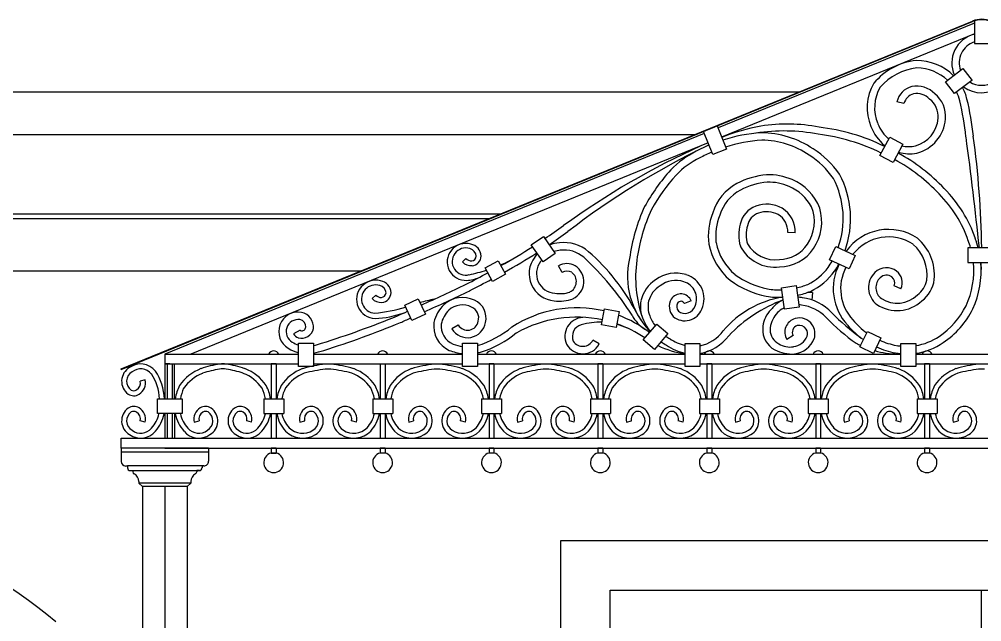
# Model space of a CAD drawing. Header units: millimetres. Extents: x 60 to 102290, y 34 to 65730.
# Drawn here: x 24681 to 26625, y 54458 to 55675 of the extents above; entities that cross this region are included whole.
import ezdxf

# ---------------------------------------------------------------- set-up
doc = ezdxf.new("R2010")
doc.units = ezdxf.units.MM

msp = doc.modelspace()

# ---------------------------------------------------------------- linework, layer by layer
at = {"ltscale": 4}
for p, q in [((26610.3, 55671.7), (26610.3, 55626.2)), ((26606.9, 55665.6), (26092.4, 55455.4)), ((26610.3, 55645.4), (26099.7, 55436.7)), ((26610.3, 55626.2), (26640.3, 55626.2)), ((26552.2, 55548.5), (26587.3, 55575.4)), ((26587.3, 55575.4), (26605.5, 55551.5)), ((26570.3, 55524.8), (26552.2, 55548.5)), ((26605.4, 55551.5), (26570.3, 55524.8)), ((26468.1, 55504.5), (26453.6, 55508.4)), ((26090.8, 55459.7), (26109.2, 55412.3)), ((26064.7, 55444.1), (24974.7, 54998.7)), ((26081.9, 55401.4), (26063, 55448.3)), ((26072.2, 55425.5), (25027.6, 54998.7)), ((26419.6, 55399.9), (26439.5, 55436.7)), ((26439.5, 55436.7), (26465.7, 55422.6)), ((26465.7, 55422.6), (26446.1, 55385.3)), ((26109.2, 55412.3), (26081.9, 55401.4)), ((26446.1, 55385.3), (26419.6, 55399.9)), ((26248.2, 55243.2), (26233.2, 55244.1)), ((25714.9, 55219.3), (25739.6, 55236.3)), ((25739.6, 55236.3), (25763.6, 55201.7)), ((25738.9, 55184.7), (25714.9, 55219.3)), ((26317.8, 55188.7), (26330.7, 55216)), ((26330.7, 55216), (26369.5, 55197.9)), ((26653.2, 55213.4), (26597.2, 55213.4)), ((26597.2, 55213.4), (26597.2, 55183.4)), ((25583.1, 55191.5), (25575.9, 55184.6)), ((25622.1, 55172.8), (25648.4, 55187.1)), ((25648.4, 55187.1), (25663.3, 55159.7)), ((25763.5, 55201.7), (25738.9, 55184.7)), ((26357.1, 55170.9), (26317.8, 55188.7)), ((26369.5, 55197.9), (26357.1, 55170.9)), ((25636.9, 55145.5), (25622.1, 55172.8)), ((25777.2, 55163.6), (25770, 55176.8)), ((26597.2, 55183.4), (26653.2, 55183.4)), ((26625.3, 55170), (26624.7, 55170)), ((25663.3, 55159.7), (25636.9, 55145.5)), ((26220.5, 55132.4), (26250.1, 55136.8)), ((26227, 55089.2), (26220.5, 55132.4)), ((26250.1, 55136.8), (26256.6, 55093.6)), ((26461.8, 55130.6), (26448.1, 55136.7)), ((25400.9, 55117.5), (25393.7, 55110.6)), ((25459.4, 55097.3), (25486.5, 55110.2)), ((25486.5, 55110.2), (25501.1, 55079.4)), ((26283.3, 55122.8), (26282.2, 55107.8)), ((25474, 55066.5), (25459.4, 55097.3)), ((25857.3, 55057.5), (25863.1, 55090.1)), ((25863.1, 55090.1), (25892.6, 55084.8)), ((26038.3, 55106.1), (26024.4, 55100.4)), ((26256.6, 55093.6), (26227, 55089.2)), ((25501.1, 55079.4), (25474, 55066.5)), ((25892.6, 55084.8), (25886.8, 55052.2)), ((25567.7, 55057.3), (25554.9, 55049.6)), ((25886.8, 55052.2), (25857.3, 55057.5)), ((25941.4, 55027.6), (25968.7, 55059.3)), ((25968.7, 55059.3), (25991.3, 55039.9)), ((25247.9, 55046.9), (25234.9, 55039.4)), ((25991.3, 55039.9), (25964.1, 55007.7)), ((26244.4, 55035.8), (26231.5, 55028)), ((26379.2, 55013.1), (26394.6, 55044.3)), ((26394.6, 55044.3), (26421.4, 55031.3)), ((26421.4, 55031.3), (26406.2, 54999.6)), ((25244.9, 54973.7), (25244.9, 55020.8)), ((25244.9, 55020.8), (25274.9, 55020.8)), ((25274.9, 55020.8), (25274.9, 54973.7)), ((25576.2, 54973.8), (25576.2, 55020.9)), ((25576.2, 55020.9), (25606.2, 55020.9)), ((25606.2, 55020.9), (25606.2, 54973.8)), ((25852.3, 55019), (25839.5, 55026.8)), ((25964.1, 55007.7), (25941.3, 55027.6)), ((26025.8, 54973.7), (26025.8, 55019.8)), ((26025.8, 55019.8), (26055.8, 55019.8)), ((26055.8, 55019.8), (26055.8, 54973.7)), ((26406.2, 54999.6), (26379.2, 55013.1)), ((26462, 54973.7), (26462, 55019.8)), ((26462, 55019.8), (26492, 55019.8)), ((26492, 55019.8), (26492, 54973.7)), ((24974.7, 54998.7), (25244.9, 54998.7)), ((24974.7, 54998.7), (24974.7, 54978.7)), ((25274.9, 54998.7), (25576.2, 54998.7)), ((25606.2, 54998.7), (26025.8, 54998.7)), ((26055.8, 54998.7), (26445.9, 54998.7)), ((26445.9, 54998.7), (26462, 54998.7)), ((26492, 54998.7), (26758.5, 54998.7)), ((24974.7, 54978.7), (25244.9, 54978.7)), ((24979.9, 54908.3), (24979.9, 54978.7)), ((24990, 54908.3), (24990, 54978.7)), ((24994.5, 54908.3), (24994.5, 54978.7)), ((25274.9, 54973.7), (25244.9, 54973.7)), ((25274.9, 54978.7), (25576.2, 54978.7)), ((25606.2, 54973.8), (25576.2, 54973.8)), ((25606.2, 54978.7), (26025.8, 54978.7)), ((26055.8, 54973.7), (26025.8, 54973.7)), ((26055.8, 54978.7), (26445.9, 54978.7)), ((26445.9, 54978.7), (26462, 54978.7)), ((26492, 54973.7), (26462, 54973.7)), ((26492, 54978.7), (26758.5, 54978.7)), ((24886.6, 54967.6), (24886.6, 54968.5)), ((24934.9, 54946.3), (24925.2, 54943.9)), ((24959.7, 54908.3), (25010, 54908.3)), ((24959.7, 54878.3), (24959.7, 54908.3)), ((25010, 54908.3), (25010, 54878.3)), ((25174.8, 54908.3), (25174.8, 54878.3)), ((25174.8, 54908.3), (25215.2, 54908.3)), ((25215.2, 54908.3), (25215.2, 54878.3)), ((25394.8, 54908.3), (25394.8, 54878.3)), ((25394.8, 54908.3), (25435.2, 54908.3)), ((25435.2, 54908.3), (25435.2, 54878.3)), ((25614.8, 54908.3), (25614.8, 54878.3)), ((25614.8, 54908.3), (25655.2, 54908.3)), ((25655.2, 54908.3), (25655.2, 54878.3)), ((25834.8, 54908.3), (25834.8, 54878.3)), ((25834.8, 54908.3), (25875.2, 54908.3)), ((25875.2, 54908.3), (25875.2, 54878.3)), ((26054.8, 54908.3), (26054.8, 54878.3)), ((26054.8, 54908.3), (26095.2, 54908.3)), ((26095.2, 54908.3), (26095.2, 54878.3)), ((26274.8, 54908.3), (26274.8, 54878.3)), ((26274.8, 54908.3), (26315.2, 54908.3)), ((26315.2, 54908.3), (26315.2, 54878.3)), ((26494.8, 54908.3), (26494.8, 54878.3)), ((26494.8, 54908.3), (26535.2, 54908.3)), ((26535.2, 54908.3), (26535.2, 54878.3)), ((25010, 54878.3), (24959.7, 54878.3)), ((24979.9, 54828.7), (24979.9, 54878.3)), ((24990, 54828.7), (24990, 54878.3)), ((24994.5, 54878.3), (24994.5, 54828.7)), ((25174.8, 54878.3), (25215.2, 54878.3)), ((25394.8, 54878.3), (25435.2, 54878.3)), ((25614.8, 54878.3), (25655.2, 54878.3)), ((25834.8, 54878.3), (25875.2, 54878.3)), ((26054.8, 54878.3), (26095.2, 54878.3)), ((26274.8, 54878.3), (26315.2, 54878.3)), ((26494.8, 54878.3), (26535.2, 54878.3)), ((24934.9, 54861.1), (24925.2, 54863.5)), ((25034.3, 54861.1), (25044, 54863.5)), ((25149.9, 54861.1), (25140.2, 54863.5)), ((25247.5, 54861.1), (25257.3, 54863.5)), ((25361.9, 54861.1), (25352.2, 54863.5)), ((25467.5, 54861.1), (25477.3, 54863.5)), ((25581.9, 54861.1), (25572.2, 54863.5)), ((25687.6, 54861.1), (25697.3, 54863.5)), ((25801.9, 54861.1), (25792.2, 54863.5)), ((25907.6, 54861.1), (25917.3, 54863.5)), ((26021.9, 54861.1), (26012.2, 54863.5)), ((26127.6, 54861.1), (26137.3, 54863.5)), ((26241.9, 54861.1), (26232.2, 54863.5)), ((26347.6, 54861.1), (26357.3, 54863.5)), ((26461.9, 54861.1), (26452.2, 54863.5)), ((26567.6, 54861.1), (26577.3, 54863.5)), ((24886.6, 54801.2), (24995.7, 54801.2)), ((24995.7, 54801.2), (25062.9, 54801.2)), ((25189.7, 54798.7), (25199.7, 54798.7)), ((25037, 54772.5), (24899.6, 54772.5)), ((24910.1, 54763.1), (25044.5, 54763.1)), ((25049.9, 54772.5), (25037, 54772.5)), ((25027.3, 54737.8), (24922.2, 54737.8)), ((25020.1, 54730.9), (24929.4, 54730.9)), ((25027.3, 54737.8), (25023.4, 54737.8))]:
    msp.add_line(p, q, dxfattribs=at)
at = {"ltscale": 100}
for p, q in [((24886.6, 54968.5), (26606.4, 55671.2)), ((24886.6, 54967.6), (26606.4, 55670.3)), ((22141.1, 55528.3), (26256.7, 55528.3)), ((22143.7, 55442.1), (26045.6, 55442.1)), ((22143.7, 55282.1), (25654, 55282.1)), ((22143.7, 55282.1), (25654, 55282.1)), ((25629.5, 55272), (22143.7, 55272)), ((22143.7, 55167), (25372.5, 55167)), ((24886.6, 54828.7), (28362.9, 54828.7)), ((24886.6, 54808.7), (24886.6, 54828.7)), ((25062.9, 54808.7), (24886.6, 54808.7)), ((24886.6, 54808.7), (24886.6, 54782.2)), ((24974.7, 54808.7), (28274.8, 54808.7)), ((25062.9, 54808.7), (25062.9, 54782.2)), ((24895.8, 54772.5), (24899.6, 54772.5)), ((24899.6, 54772.5), (24899.6, 54769)), ((24904.8, 54763.1), (24910.1, 54763.1)), ((24910.1, 54763.1), (24910.1, 54760.5)), ((25044.6, 54763.1), (25039.4, 54763.1)), ((25039.4, 54763.1), (25039.4, 54760.5)), ((25044.6, 54763.1), (25044.5, 54763.1)), ((25053.7, 54772.5), (25049.9, 54772.5)), ((25049.9, 54772.5), (25049.9, 54769)), ((24922.2, 54741.3), (24922.2, 54737.8)), ((24922.2, 54739.6), (24922.2, 54737.8)), ((25027.3, 54741.3), (25027.3, 54737.8)), ((25027.3, 54739.6), (25027.3, 54737.8)), ((24922.2, 54737.8), (24929.4, 54730.9)), ((24929.4, 54730.9), (24929.4, 54431.4)), ((24974.7, 54730.9), (24974.7, 54436.7)), ((25027.3, 54737.8), (25020.1, 54730.9)), ((25020.1, 54730.9), (25020.1, 54431.4)), ((25774.7, 52122), (25774.7, 54622)), ((25774.7, 54622), (27474.7, 54622))]:
    msp.add_line(p, q, dxfattribs=at)
at = {"ltscale": 4, "extrusion": (1, 0, 0)}
for p, q in [((24974.7, 54978.7), (24974.7, 54908.3)), ((25189.7, 54978.7), (25189.7, 54908.3)), ((25199.7, 54978.7), (25199.7, 54908.3)), ((25409.7, 54978.7), (25409.7, 54908.3)), ((25419.7, 54978.7), (25419.7, 54908.3)), ((25629.7, 54978.7), (25629.7, 54908.3)), ((25639.7, 54978.7), (25639.7, 54908.3)), ((25849.7, 54978.7), (25849.7, 54908.3)), ((25859.7, 54978.7), (25859.7, 54908.3)), ((26069.7, 54978.7), (26069.7, 54908.3)), ((26079.7, 54978.7), (26079.7, 54908.3)), ((26289.7, 54978.7), (26289.7, 54908.3)), ((26299.7, 54978.7), (26299.7, 54908.3)), ((26509.7, 54978.7), (26509.7, 54908.3)), ((26519.7, 54978.7), (26519.7, 54908.3)), ((24974.7, 54878.3), (24974.7, 54828.7)), ((25189.7, 54878.3), (25189.7, 54828.7)), ((25199.7, 54878.3), (25199.7, 54828.7)), ((25409.7, 54878.3), (25409.7, 54828.7)), ((25419.7, 54878.3), (25419.7, 54828.7)), ((25629.7, 54878.3), (25629.7, 54828.7)), ((25639.7, 54878.3), (25639.7, 54828.7)), ((25849.7, 54878.3), (25849.7, 54828.7)), ((25859.7, 54878.3), (25859.7, 54828.7)), ((26069.7, 54878.3), (26069.7, 54828.7)), ((26079.7, 54878.3), (26079.7, 54828.7)), ((26289.7, 54878.3), (26289.7, 54828.7)), ((26299.7, 54878.3), (26299.7, 54828.7)), ((26509.7, 54878.3), (26509.7, 54828.7)), ((26519.7, 54878.3), (26519.7, 54828.7)), ((25189.7, 54808.7), (25189.7, 54798.7)), ((25199.7, 54808.7), (25199.7, 54798.7)), ((25409.7, 54808.7), (25409.7, 54798.7)), ((25419.7, 54808.7), (25419.7, 54798.7)), ((25629.7, 54808.7), (25629.7, 54798.7)), ((25639.7, 54808.7), (25639.7, 54798.7)), ((25849.7, 54808.7), (25849.7, 54798.7)), ((25859.7, 54808.7), (25859.7, 54798.7)), ((26069.7, 54808.7), (26069.7, 54798.7)), ((26079.7, 54808.7), (26079.7, 54798.7)), ((26289.7, 54808.7), (26289.7, 54798.7)), ((26299.7, 54808.7), (26299.7, 54798.7)), ((26509.7, 54808.7), (26509.7, 54798.7)), ((26519.7, 54808.7), (26519.7, 54798.7))]:
    msp.add_line(p, q, dxfattribs=at)
at = {"ltscale": 4, "extrusion": (0, 1, 0)}
for p, q in [((24984.7, 54978.7), (24974.7, 54978.7)), ((25199.7, 54978.7), (25189.7, 54978.7)), ((25639.7, 54978.7), (25629.7, 54978.7)), ((25859.7, 54978.7), (25849.7, 54978.7)), ((26079.7, 54978.7), (26069.7, 54978.7)), ((26299.7, 54978.7), (26289.7, 54978.7)), ((26519.7, 54978.7), (26509.7, 54978.7)), ((25199.7, 54808.7), (25189.7, 54808.7)), ((25199.7, 54798.7), (25189.7, 54798.7)), ((25419.7, 54808.7), (25409.7, 54808.7)), ((25419.7, 54798.7), (25409.7, 54798.7)), ((25639.7, 54808.7), (25629.7, 54808.7)), ((25639.7, 54798.7), (25629.7, 54798.7)), ((25859.7, 54808.7), (25849.7, 54808.7)), ((25859.7, 54798.7), (25849.7, 54798.7)), ((26079.7, 54808.7), (26069.7, 54808.7)), ((26079.7, 54798.7), (26069.7, 54798.7)), ((26299.7, 54808.7), (26289.7, 54808.7)), ((26299.7, 54798.7), (26289.7, 54798.7)), ((26519.7, 54808.7), (26509.7, 54808.7)), ((26519.7, 54798.7), (26509.7, 54798.7))]:
    msp.add_line(p, q, dxfattribs=at)
at = {"ltscale": 50}
for p, q in [((25874.7, 52122), (25874.7, 54522)), ((25874.7, 54522), (27374.7, 54522)), ((26624.7, 52122), (26624.7, 54522))]:
    msp.add_line(p, q, dxfattribs=at)
at = {"ltscale": 100}
for centre, radius, start, end in [((26625.3, 55624.9), 50, 67.7756, 112.2244), ((26625.3, 55624), 50, 67.7756, 112.2244), ((24896, 54781.9), 9.45, 179.9416, 268.5442), ((25053.4, 54781.9), 9.45, 271.4558, 1.4868), ((24905.5, 54769), 5.97, 180, 263.0736), ((24916.2, 54761.8), 6.28, 192.1269, 237.7345), ((25033.2, 54761.8), 6.28, 302.2703, 347.8778), ((25043.9, 54769), 5.97, 276.9264, 0), ((25053.4, 54781.9), 9.45, 271.4558, 284.7181), ((24904.3, 54740.8), 17.9, 1.7066, 61.3156), ((25045.2, 54740.8), 17.9, 118.6844, 178.2934), ((25033.2, 54761.8), 6.28, 302.2655, 304.8377), ((24094.4, 53667.1), 1030, 50.1503, 129.8497)]:
    msp.add_arc(centre, radius, start, end, dxfattribs=at)
at = {"ltscale": 4}
for centre, radius, start, end in [((26624.7, 55618.9), 50, 106.8094, 110.8884), ((26624.7, 55586.5), 60, 103.9451, 203.9954), ((26624.7, 55586.5), 45, 108.7429, 199.3665), ((26506.1, 55464.4), 127.9, 96.0478, 140.6195), ((26506.4, 55463.5), 113.8, 96.136, 139.4568), ((26492.4, 55482.1), 109.4, 46.0353, 89.8861), ((26492, 55481.5), 95.1, 47.4763, 88.6731), ((26491.2, 55495.9), 97.5, 149.4008, 202.744), ((26491.2, 55495.9), 82.5, 149.7582, 202.7367), ((26496, 55497), 43.9, 106.2812, 164.9384), ((26493.3, 55488), 52, 44.0297, 100.5881), ((26504.9, 55493.4), 92.6, 12.6769, 28.1866), ((26624.7, 55586.5), 60, 232.8493, 307.7988), ((26624.7, 55586.5), 45, 238.2514, 302.6388), ((26495.9, 55497), 28.8, 107.4998, 165.0191), ((26493.4, 55488.2), 36.8, 43.9664, 99.5701), ((26493, 55478.4), 59.3, 355.2601, 50.5013), ((26504.8, 55493.4), 77.7, 12.4298, 26.4172), ((26492.4, 55478.3), 44.8, 355.4196, 52.2223), ((26085.9, 55386.7), 509.9, 5.7198, 13.9988), ((26085.9, 55386.7), 524.9, 5.7198, 13.9988), ((26251.4, 55055.4), 410, 100.1595, 111.7049), ((26231.6, 55135.1), 328.2, 78.6081, 99.205), ((26494.9, 55496.8), 101.3, 202.4426, 229.1194), ((26494.9, 55496.8), 86.3, 202.3912, 228.1351), ((26474.3, 55480), 63.1, 285.4133, 355.2589), ((26474.3, 55479.9), 78, 284.7073, 355.2765), ((26204.6, 55107.7), 339, 94.2331, 107.6127), ((26225.9, 55072.3), 376.9, 79.4417, 98.696), ((26177.6, 55254.3), 191.4, 55.962, 89.4364), ((26240.5, 55031.1), 415.3, 64.0696, 82.466), ((26252.4, 55061.2), 398, 63.6131, 83.645), ((24763.7, 55187), 1861.6, 0.814, 7.7811), ((26723.1, 53952.8), 1610.3, 114.4177, 125.8334), ((26208.6, 55099.1), 348.5, 112.6894, 113.5628), ((26203.6, 55110.4), 321.1, 94.1061, 107.4341), ((26177.8, 55254.5), 176.2, 55.8552, 89.0609), ((26479.1, 55486.3), 83.1, 232.5757, 233.8103), ((26477.9, 55481.2), 63.4, 257.3524, 281.9224), ((19192.6, 54434), 7468.5, 5.9908, 7.71832), ((26738.9, 54016.7), 1553.5, 115.5325, 127.6868), ((26136.2, 55233.9), 195.3, 116.6674, 135.5764), ((26329.2, 54854.9), 605.5, 114.3323, 116.8887), ((26184.5, 55255.9), 171.4, 34.6031, 57.4658), ((26184.5, 55255.9), 186.4, 34.6405, 57.4411), ((26281.7, 55081.1), 367.5, 43.2229, 61.6513), ((26479.1, 55486.3), 83.1, 254.5963, 280.385), ((26133.5, 55237.1), 176.1, 116.3231, 135.6283), ((26281.4, 55080.7), 353, 43.1234, 61.6259), ((26307.1, 55093.9), 415.8, 138.2842, 150.8036), ((26206.3, 55197), 164.5, 95.5245, 117.4532), ((26193.9, 55238.7), 122.1, 66.8184, 91.6241), ((26170, 55272.2), 190.3, 340.1194, 28.0905), ((26309.9, 55091.7), 404.4, 138.3929, 150.5446), ((26178.5, 55253.7), 101.4, 118.2949, 162.8046), ((26206.3, 55197), 149.5, 95.5263, 117.3634), ((26193.6, 55237.8), 108.1, 66.8711, 90.9274), ((26202.6, 55256.6), 102.2, 21.0426, 67.3412), ((26170, 55272.5), 175.3, 340.4934, 27.4354), ((26178.5, 55253.7), 86.4, 118.2949, 162.8046), ((26197.5, 55249.2), 96.1, 29.0998, 66.3451), ((26364.8, 55147.6), 246.5, 18.9519, 45.0089), ((26368.2, 55150.3), 257.2, 18.4104, 45.1844), ((26286.8, 55140.8), 376.5, 155.5311, 172.2826), ((26289, 55140), 363.8, 155.5577, 172.3934), ((26205, 55236), 132.3, 158.8565, 186.5771), ((26185.7, 55250.9), 49.5, 109.973, 168.3383), ((26185.7, 55250.9), 34.5, 109.973, 168.3383), ((26190.6, 55236.9), 64.4, 60.861, 109.7583), ((26190.6, 55236.8), 49.4, 61.4777, 109.6771), ((26193.8, 55246.4), 54.5, 356.6445, 58.9728), ((26204.3, 55266.3), 82.7, 326.2458, 21), ((26205, 55266), 96.9, 326.1314, 16.4011), ((26206.8, 55235.7), 119.1, 158.5384, 185.7076), ((26193.8, 55246.4), 39.5, 356.6445, 58.9728), ((25035.6, 56281.2), 1265.3, 303.9728, 306.0556), ((25035.6, 56281.2), 1280.3, 303.981, 306.0556), ((26213, 55239.2), 78.8, 164.0232, 196.546), ((26213.6, 55239.3), 64.4, 163.2437, 196.4691), ((26436.8, 55144.8), 105.5, 56.4676, 144.2288), ((26436.8, 55144.6), 90.7, 56.5301, 142.3073), ((26432.3, 55158.4), 97.3, 354.4815, 49.8034), ((26438.4, 55167.1), 170.7, 15.772, 20.7974), ((26440.2, 55166.6), 183.8, 14.7535, 20.6746), ((25582.6, 55184.7), 37.3, 74.22, 273.5918), ((25582.6, 55185.5), 27.4, 71.912, 285.1066), ((25586.8, 55194.8), 17.3, 4.4109, 75.5548), ((25588.4, 55195.4), 25.6, 2.4115, 80.3195), ((25035.6, 56281.2), 1265.3, 299.246, 302.6153), ((25776.6, 55157.1), 66.2, 94.1411, 111.8941), ((25776.7, 55157), 51.3, 93.2923, 108.1285), ((25781.6, 55148.4), 75.3, 49.1485, 97.4063), ((25781.6, 55148.4), 60.3, 49.1485, 97.4063), ((25560.2, 54893), 413.3, 27.3555, 49.088), ((26201, 55246.9), 130, 191.5592, 229.8496), ((26201, 55246.9), 115, 191.5592, 229.8496), ((26207.1, 55252.3), 78.2, 206.9966, 277.0788), ((26207.5, 55253.5), 64.4, 210.2197, 278.0848), ((26215.8, 55258.6), 68.8, 270.6451, 326.2567), ((26215.8, 55258.6), 83.8, 270.6451, 326.2567), ((26431.7, 55158.2), 82.9, 352.6877, 48.3258), ((25593.7, 55201.7), 14.6, 223.8162, 274.4814), ((25594, 55197), 10, 274.616, 354.5897), ((25594, 55196.9), 19.9, 274.4167, 358.7469), ((25526.6, 55473.7), 321, 293.1981, 297.0794), ((25035.6, 56281.2), 1280.3, 299.2369, 302.6394), ((25765.4, 55161), 54.8, 142.1146, 265.9343), ((25776.6, 55157.1), 66.2, 138.0648, 146.4313), ((25776.7, 55157), 51.3, 142.0755, 146.399), ((25421.4, 54760.6), 589.5, 32.4495, 47.323), ((26066.2, 55155.3), 156.7, 166.6995, 224.0269), ((26172.9, 55153.5), 247, 171.9303, 199.3069), ((26170, 55272.5), 175.3, 325.6604, 330.6131), ((25593.7, 55201.7), 24.6, 223.8162, 274.4814), ((25526.6, 55473.7), 321, 281.3458, 287.7942), ((25765, 55161), 39.4, 141.8778, 267.0287), ((25787.1, 55145.6), 35.6, 61.6343, 118.8236), ((25787.1, 55145.6), 20.6, 61.6343, 118.8236), ((25783, 55145), 38.2, 295.4494, 56.6257), ((26224.6, 55239.7), 111.8, 296.064, 323.7859), ((26224.4, 55240.2), 127.3, 295.4398, 324.384), ((26433.1, 55130.7), 108, 152.8239, 222.7421), ((26170, 55272.2), 190.3, 326.0723, 331.0752), ((26433.1, 55130.7), 93, 152.3639, 222.7421), ((26432.9, 55139.4), 33.7, 52.9745, 134.0855), ((26434.2, 55142.8), 30.2, 336.1428, 50.9308), ((26438.4, 55167.1), 170.7, 335.4697, 5.5105), ((26440.2, 55166.6), 183.8, 335.2967, 5.2466), ((19192.6, 54434), 7468.5, 5.65612, 5.75943), ((25400.9, 55109), 38.8, 75.5223, 267.8351), ((25406.3, 55121.4), 25.6, 2.4115, 80.3195), ((23148.3, 59819.1), 5275.2, 297.4951, 298.0326), ((25582.2, 55213.3), 65.9, 272.3796, 294.494), ((23248.1, 59629.7), 5076, 297.4834, 298.0449), ((25782.9, 55145), 23.3, 295.5316, 53.135), ((26004.4, 55090.6), 69.5, 123.1455, 167.3714), ((26007.2, 55092.9), 69.2, 72.732, 126.1945), ((26007.2, 55092.9), 54.2, 72.732, 126.1945), ((26013.2, 55110.2), 50.9, 335.9984, 73.3168), ((26231.9, 55308.3), 197.5, 234.4772, 257.7468), ((26232.7, 55310.3), 184.7, 235.0191, 257.4108), ((26438.8, 55132.8), 42.5, 133.5436, 233.4653), ((26438.8, 55132.8), 27.5, 133.2634, 233.464), ((26433, 55139.3), 18.7, 54.7176, 134.0626), ((26434.2, 55142.8), 15.2, 336.1428, 50.9308), ((26464.6, 55158), 50.4, 307.3468, 348.2277), ((26465.6, 55157.1), 64.1, 307.1409, 352.7466), ((25400.7, 55109.7), 28.6, 73.2266, 266.0642), ((25405.5, 55121.1), 16.4, 3.3978, 77.6594), ((23332.5, 59854), 5224.2, 294.4239, 295.5266), ((26004.3, 55090.7), 54.3, 122.2912, 163.9325), ((26013.2, 55110.2), 35.9, 335.9996, 73.5585), ((26216.3, 55282.3), 154.1, 261.0918, 271.7766), ((26216.3, 55282.3), 154.1, 282.9515, 291.8655), ((25411.5, 55127.6), 24.6, 223.8162, 274.4814), ((25411.5, 55127.6), 14.6, 223.8162, 274.4814), ((25411.8, 55123), 10, 274.616, 354.5897), ((25411.9, 55122.9), 19.9, 274.4167, 358.7469), ((25607.6, 54683.2), 435.4, 101.7182, 105.6506), ((23359.5, 59795), 5174.2, 294.4248, 295.5441), ((25575.9, 55057.6), 55.3, 63.7377, 132.7564), ((25772.6, 55181.2), 75.7, 261.608, 290.7677), ((25773.8, 55177.2), 56.6, 258.9741, 289.7991), ((26023.6, 55094.6), 29.7, 149.925, 222.4226), ((26017.3, 55097.5), 22.7, 22.3827, 148.1757), ((26253.9, 54918.9), 197, 99.5048, 139.9704), ((26326.4, 54832.8), 293.6, 110.3844, 136.3638), ((26216.3, 55282.3), 169.1, 261.0401, 272.3799), ((26251.3, 55045.5), 68, 113.485, 125.6536), ((26216.3, 55282.3), 169.1, 282.5609, 291.7977), ((26251.3, 55045.5), 68, 80.0175, 87.9803), ((26249.3, 55013.5), 99.9, 43.2321, 82.1221), ((26273.1, 54946), 177.1, 86.7017, 89.9252), ((26454.2, 55160.4), 59, 237.3705, 313.988), ((25368, 55410.7), 330.9, 275.3333, 286.3814), ((25589.5, 55046.3), 72.9, 134.579, 167.1561), ((25575.9, 55057.5), 40.4, 62.6692, 132.7285), ((25585.1, 55071.6), 23.8, 343.3754, 66.8836), ((25585.2, 55071.7), 38.6, 345.7865, 66.9601), ((25807.1, 54850.7), 241.3, 76.7874, 122.9326), ((25999.1, 55094.6), 63.5, 169.8986, 197.275), ((26008.1, 55095), 57.1, 169.1201, 199.6961), ((26025.5, 55102.3), 36.5, 229.3672, 339.5761), ((26023.7, 55094.6), 14.7, 151.8449, 218.9668), ((26017.3, 55097.5), 7.74, 22.3827, 148.1757), ((26025.5, 55102.3), 21.5, 231.9841, 341.8995), ((26334.1, 54964.5), 183.2, 131.9673, 139.0506), ((26236, 55061), 31.8, 117.7407, 144.7358), ((26251.3, 55045), 53.5, 117.6729, 124.2714), ((26251.3, 55045), 53.5, 79.385, 85.0582), ((26248.1, 55009.5), 89, 45.304, 81.5438), ((26454.2, 55160.1), 73.7, 236.481, 312.7927), ((26448.5, 55168.9), 162.3, 303.9141, 333.3752), ((26448.6, 55168.9), 177.2, 303.8494, 333.5088), ((25244.3, 55044.1), 39.4, 79.8818, 239.3813), ((25243.9, 55052.4), 31.3, 356.1158, 76.5356), ((24710.9, 56864.8), 1933.6, 287.4736, 292.3111), ((25387.2, 55285.1), 215.2, 273.2531, 289.4231), ((23332.5, 59854), 5224.2, 293.8513, 294.0952), ((23359.5, 59795), 5174.2, 293.8376, 294.0929), ((25589.6, 55046.3), 58, 135.1092, 167.1429), ((25806.6, 54822.6), 250.4, 77.9109, 118.8987), ((25821.5, 55034.2), 38.5, 93.7309, 204.0644), ((25807.1, 54850.7), 241.3, 52.5152, 69.6116), ((25981.8, 55109.1), 70.7, 207.1257, 238.3287), ((26066.2, 55155.3), 156.7, 207.5136, 224.0269), ((26037.1, 55108), 103.7, 198.0886, 218.1118), ((26037.1, 55108), 88.7, 201.283, 216.2264), ((26243.8, 55046.5), 61.3, 141.598, 176.3458), ((26251, 55044.9), 53.6, 139.932, 177.4255), ((26256.1, 55042.9), 28.7, 106.4181, 211.0736), ((26256.5, 55039.2), 32.3, 35.3861, 105.191), ((26603.1, 55351.8), 404.2, 223.6571, 235.0735), ((26684.4, 55446.7), 514.1, 225.1949, 233.7944), ((25244.3, 55044.1), 24.4, 82.0695, 240.5719), ((25250.7, 55055.5), 25, 255.5819, 347.8625), ((25244.9, 55053.9), 14.7, 357.3784, 79.1382), ((25251.3, 55053.9), 8.3, 254.8587, 355.0893), ((24710.9, 56864.8), 1948.6, 287.4736, 292.3111), ((25572.5, 55055.4), 54.6, 172.4761, 244.6189), ((25573, 55055.6), 40.1, 174.9242, 246.5122), ((25586.4, 55068.5), 36.8, 210.8668, 350.0897), ((25586.4, 55068.5), 21.8, 210.8668, 350.0897), ((25547, 55209.4), 202.5, 287.0138, 309.5561), ((25822.5, 55034.2), 24.4, 105.0968, 202.9782), ((25853.4, 54927.1), 135.8, 87.95, 105.9012), ((25853.4, 54927.1), 135.8, 65.6506, 75.2691), ((25806.6, 54822.6), 250.4, 56.5385, 71.0137), ((26229.9, 55048.3), 47.3, 177.4473, 240.9231), ((26256.1, 55042.9), 13.7, 106.4181, 211.0736), ((26256.5, 55039.2), 17.3, 35.3962, 104.0767), ((26254, 55039.3), 34.3, 344.0815, 32.8499), ((26480.2, 55163.3), 164.9, 220.0677, 235.3142), ((26480.9, 55164.8), 151.5, 219.9608, 234.593), ((25250.8, 55048.7), 18.4, 210.2378, 250.0058), ((25249.4, 55047.4), 1.57, 198.3492, 262.4607), ((25549.4, 55205.8), 213.1, 287.2766, 309.7024), ((26037.1, 55108), 88.7, 235.628, 241.8857), ((26039.3, 55092.5), 79.1, 282.0592, 323.6897), ((26039.4, 55092.1), 93.7, 280.1223, 322.7319), ((26229.9, 55048.3), 32.4, 181.7244, 242.9389), ((26239.7, 55049.4), 36.2, 278.1772, 335.7227), ((26240, 55049), 50.7, 277.7763, 337.8512), ((26253.8, 55039.3), 19.5, 345.6546, 30.595), ((26473.2, 55132.6), 118.4, 279.1389, 303.812), ((25262.4, 55069.6), 55.6, 237.2456, 251.6441), ((25251.4, 55129.4), 116.1, 281.6808, 290.1886), ((25585.7, 55090.1), 76.8, 248.0774, 262.9892), ((25584.6, 55120.1), 106.5, 281.6844, 281.7048), ((25819.2, 55036.8), 37.6, 209.0942, 331.6587), ((25819.2, 55037), 22.8, 212.9096, 333.3671), ((26050.9, 55181.9), 184.4, 244.2805, 262.1817), ((26037.1, 55108), 103.7, 234.7675, 241.8857), ((26046.4, 55102.3), 103.8, 235.8492, 258.54), ((26046.6, 55103.4), 89.9, 235.138, 256.6179), ((26237.3, 55053), 40.2, 236.5734, 280.8219), ((26458.7, 55183), 184.3, 241.8544, 244.9431), ((26480.2, 55163.3), 164.9, 245.7863, 259.7189), ((26480.9, 55164.8), 151.5, 245.9199, 259.2978), ((26473.2, 55132.6), 118.4, 260.33, 264.5772), ((26474.5, 55126.4), 127.5, 277.8785, 304.8062), ((25194.7, 54993.5), 11.5, 26.6879, 153.3121), ((25262.4, 55069.6), 70.6, 237.2456, 255.6394), ((25252.1, 55126.8), 128.4, 280.2257, 289.9729), ((25414.7, 54993.5), 11.5, 26.6879, 153.3121), ((25586.3, 55101.1), 102, 248.6278, 264.3941), ((25585.6, 55117.6), 118.4, 279.8326, 283.0544), ((25634.7, 54993.5), 11.5, 26.6879, 153.3121), ((25854.7, 54993.5), 11.5, 26.6879, 153.3121), ((26074.7, 54993.5), 11.5, 26.6879, 153.3121), ((26243.4, 55083.7), 85, 244.5568, 272.3385), ((26294.7, 54993.5), 11.5, 26.6879, 153.3121), ((26458.2, 55180.6), 181.9, 254.3181, 269.2083), ((26474.5, 55126.4), 127.5, 259.2696, 264.3646), ((26514.7, 54993.5), 11.5, 26.6879, 153.3121), ((24926, 54940.6), 38, 38.4066, 126.2285), ((25117, 54766), 214.5, 98.3238, 108.8197), ((25092.1, 54928.7), 50, 82.8878, 97.1122), ((25067.2, 54766), 214.5, 71.1803, 81.6762), ((25330.4, 54696), 283.8, 96.2929, 105.8218), ((25304.7, 54928.4), 50, 83.7071, 96.2929), ((25279.1, 54696), 283.8, 74.1782, 83.7071), ((25550.4, 54696), 283.8, 96.2929, 105.8218), ((25524.7, 54928.4), 50, 83.7071, 96.2929), ((25499.1, 54696), 283.8, 74.1782, 83.7071), ((25770.4, 54696), 283.8, 96.2929, 105.8218), ((25744.7, 54928.4), 50, 83.7071, 96.2929), ((25719.1, 54696), 283.8, 74.1782, 83.7071), ((25990.4, 54696), 283.8, 96.2929, 105.8218), ((25964.7, 54928.4), 50, 83.7071, 96.2929), ((25939.1, 54696), 283.8, 74.1782, 83.7071), ((26210.4, 54696), 283.8, 96.2929, 105.8218), ((26184.7, 54928.4), 50, 83.7071, 96.2929), ((26159.1, 54696), 283.8, 74.1782, 83.7071), ((26430.4, 54696), 283.8, 96.2929, 105.8218), ((26404.7, 54928.4), 50, 83.7071, 96.2929), ((26379.1, 54696), 283.8, 74.1782, 83.7071), ((26650.4, 54696), 283.8, 96.2929, 105.8218), ((26624.7, 54928.4), 50, 83.7071, 96.2929), ((24919.4, 54943.7), 31.9, 119.8434, 234.0214), ((24919.3, 54943.6), 21.8, 119.5807, 235.3007), ((24926, 54940.6), 28, 39.1372, 128.5313), ((24867.7, 54904.8), 96.3, 2.1037, 33.8052), ((24867.7, 54904.8), 106.3, 1.9049, 34.047), ((25080.7, 54882.8), 92.4, 110.9033, 145.4547), ((25080.8, 54882.7), 82.5, 111.1342, 145.4534), ((25118.1, 54762.6), 208.2, 99.0227, 108.7804), ((25092.1, 54918.6), 50, 82.3183, 97.6817), ((25066.2, 54762.8), 208, 71.2145, 80.9824), ((25103.4, 54882.7), 82.5, 34.5466, 68.8658), ((25103.5, 54882.8), 92.4, 34.5453, 69.0967), ((25285.9, 54882.8), 92.4, 110.9033, 145.4547), ((25286.5, 54881.8), 83.5, 111.0214, 144.2275), ((25331.1, 54691), 278.9, 96.6035, 105.4949), ((25304.7, 54918.4), 50, 83.3965, 96.6035), ((25278.4, 54691), 278.9, 74.5051, 83.3965), ((25322.9, 54881.8), 83.5, 35.7725, 68.9786), ((25323.5, 54882.8), 92.4, 34.5453, 69.0967), ((25505.9, 54882.8), 92.4, 110.9033, 145.4547), ((25506.5, 54881.8), 83.5, 111.0214, 144.2275), ((25551.1, 54691), 278.9, 96.6035, 105.4949), ((25524.7, 54918.4), 50, 83.3965, 96.6035), ((25498.4, 54691), 278.9, 74.5051, 83.3965), ((25542.9, 54881.8), 83.5, 35.7725, 68.9786), ((25543.5, 54882.8), 92.4, 34.5453, 69.0967), ((25725.9, 54882.8), 92.4, 110.9033, 145.4547), ((25726.5, 54881.8), 83.5, 111.0214, 144.2275), ((25771.1, 54691), 278.9, 96.6035, 105.4949), ((25744.7, 54918.4), 50, 83.3965, 96.6035), ((25718.4, 54691), 278.9, 74.5051, 83.3965), ((25762.9, 54881.8), 83.5, 35.7725, 68.9786), ((25763.5, 54882.8), 92.4, 34.5453, 69.0967), ((25945.9, 54882.8), 92.4, 110.9033, 145.4547), ((25946.5, 54881.8), 83.5, 111.0214, 144.2275), ((25991.1, 54691), 278.9, 96.6035, 105.4949), ((25964.7, 54918.4), 50, 83.3965, 96.6035), ((25938.4, 54691), 278.9, 74.5051, 83.3965), ((25983, 54881.8), 83.5, 35.7725, 68.9786), ((25983.5, 54882.8), 92.4, 34.5453, 69.0967), ((26166, 54882.8), 92.4, 110.9033, 145.4547), ((26166.5, 54881.8), 83.5, 111.0214, 144.2275), ((26211.1, 54691), 278.9, 96.6035, 105.4949), ((26184.7, 54918.4), 50, 83.3965, 96.6035), ((26158.4, 54691), 278.9, 74.5051, 83.3965), ((26203, 54881.8), 83.5, 35.7725, 68.9786), ((26203.5, 54882.8), 92.4, 34.5453, 69.0967), ((26386, 54882.8), 92.4, 110.9033, 145.4547), ((26386.5, 54881.8), 83.5, 111.0214, 144.2275), ((26431.1, 54691), 278.9, 96.6035, 105.4949), ((26404.7, 54918.4), 50, 83.3965, 96.6035), ((26378.4, 54691), 278.9, 74.5051, 83.3965), ((26423, 54881.8), 83.5, 35.7725, 68.9786), ((26423.5, 54882.8), 92.4, 34.5453, 69.0967), ((26606, 54882.8), 92.4, 110.9033, 145.4547), ((26606.5, 54881.8), 83.5, 111.0214, 144.2275), ((26651.1, 54691), 278.9, 96.6035, 105.4949), ((26624.7, 54918.4), 50, 83.3965, 96.6035), ((24909.6, 54940), 16.1, 300.4386, 13.9579), ((24909.6, 54940), 26.1, 300.4386, 13.9579), ((25086.3, 54893.3), 91.7, 152.8549, 170.5882), ((25098, 54893.3), 91.7, 9.4118, 27.1451), ((25291.5, 54893.3), 91.7, 152.8549, 170.5882), ((25318, 54893.3), 91.7, 9.4118, 27.1451), ((25511.5, 54893.3), 91.7, 152.8549, 170.5882), ((25538, 54893.3), 91.7, 9.4118, 27.1451), ((25731.5, 54893.3), 91.7, 152.8549, 170.5882), ((25758, 54893.3), 91.7, 9.4118, 27.1451), ((25951.5, 54893.3), 91.7, 152.8549, 170.5882), ((25978, 54893.3), 91.7, 9.4118, 27.1451), ((26171.5, 54893.3), 91.7, 152.8549, 170.5882), ((26198, 54893.3), 91.7, 9.4118, 27.1451), ((26391.5, 54893.3), 91.7, 152.8549, 170.5882), ((26418, 54893.3), 91.7, 9.4118, 27.1451), ((26611.5, 54893.3), 91.7, 152.8549, 170.5882), ((24912, 54934.9), 20.5, 236.2829, 301.802), ((24911.9, 54935.2), 10.8, 241.9839, 302.5776), ((25091.8, 54893.3), 86.9, 155.41, 170.0727), ((25092.4, 54893.3), 86.9, 9.9273, 24.59), ((25291.5, 54893.3), 81.7, 152.8549, 169.4241), ((25318, 54893.3), 81.7, 10.5759, 27.1451), ((25511.5, 54893.3), 81.7, 152.8549, 169.4241), ((25538, 54893.3), 81.7, 10.5759, 27.1451), ((25731.5, 54893.3), 81.7, 152.8549, 169.4241), ((25758, 54893.3), 81.7, 10.5759, 27.1451), ((25951.5, 54893.3), 81.7, 152.8549, 169.4241), ((25978, 54893.3), 81.7, 10.5759, 27.1451), ((26171.5, 54893.3), 81.7, 152.8549, 169.4241), ((26198, 54893.3), 81.7, 10.5759, 27.1451), ((26391.5, 54893.3), 81.7, 152.8549, 169.4241), ((26418, 54893.3), 81.7, 10.5759, 27.1451), ((26611.5, 54893.3), 81.7, 152.8549, 169.4241), ((24919.4, 54863.7), 31.9, 125.9786, 240.1566), ((24919.3, 54863.7), 21.8, 124.6993, 240.4193), ((24912, 54872.4), 20.5, 58.198, 123.7171), ((24911.9, 54872.1), 10.8, 57.4224, 118.0161), ((24909.6, 54867.4), 16.1, 346.0421, 59.5614), ((24909.6, 54867.4), 26.1, 346.0421, 59.5614), ((24906.2, 54889.3), 57.9, 315.9194, 348.6471), ((24903.2, 54891.6), 71.5, 317.2916, 348.9462), ((25086.3, 54893.3), 91.7, 189.4118, 189.6925), ((25066, 54891.6), 71.5, 191.0538, 222.7084), ((25091.8, 54893.3), 86.9, 189.9601, 190.2571), ((25063.1, 54889.3), 57.9, 191.3529, 224.0806), ((25059.6, 54867.4), 26.1, 120.4386, 193.9579), ((25059.6, 54867.4), 16.1, 120.4386, 193.9579), ((25057.2, 54872.4), 20.5, 56.2829, 121.802), ((25057.3, 54872.1), 10.8, 61.9839, 122.5776), ((25050, 54863.7), 21.8, 299.5807, 55.3007), ((25049.9, 54863.7), 31.9, 299.8434, 54.0214), ((25134.3, 54863.7), 31.9, 125.9786, 240.1566), ((25134.2, 54863.7), 21.8, 124.6993, 240.4193), ((25127, 54872.4), 20.5, 58.198, 123.7171), ((25126.9, 54872.1), 10.8, 57.4224, 118.0161), ((25124.6, 54867.4), 16.1, 346.0421, 59.5614), ((25124.6, 54867.4), 26.1, 346.0421, 59.5614), ((25121.1, 54889.3), 57.9, 315.9194, 348.6471), ((25118.2, 54891.6), 71.5, 317.2916, 348.9462), ((25092.4, 54893.3), 86.9, 349.7429, 350.0399), ((25098, 54893.3), 91.7, 350.3075, 350.5882), ((25291.5, 54893.3), 91.7, 189.4118, 189.6925), ((25271.2, 54891.6), 71.5, 191.0538, 222.7084), ((25271.3, 54891.6), 61.6, 192.4715, 222.7027), ((25272.8, 54867.4), 26.1, 120.4386, 193.9579), ((25272.8, 54867.4), 16.1, 120.4386, 193.9579), ((25270.4, 54872.4), 20.5, 56.2829, 121.802), ((25270.5, 54872.1), 10.8, 61.9839, 122.5776), ((25263.2, 54863.7), 21.8, 299.5807, 55.3007), ((25263.1, 54863.7), 31.9, 299.8434, 54.0214), ((25346.3, 54863.7), 31.9, 125.9786, 240.1566), ((25346.3, 54863.7), 21.8, 124.6993, 240.4193), ((25339, 54872.4), 20.5, 58.198, 123.7171), ((25338.9, 54872.1), 10.8, 57.4224, 118.0161), ((25336.6, 54867.4), 16.1, 346.0421, 59.5614), ((25336.6, 54867.4), 26.1, 346.0421, 59.5614), ((25338.2, 54891.6), 61.6, 317.2973, 347.5285), ((25338.2, 54891.6), 71.5, 317.2916, 348.9462), ((25318, 54893.3), 91.7, 350.3075, 350.5882), ((25511.5, 54893.3), 91.7, 189.4118, 189.6925), ((25491.2, 54891.6), 71.5, 191.0538, 222.7084), ((25491.3, 54891.6), 61.6, 192.4715, 222.7027), ((25492.8, 54867.4), 26.1, 120.4386, 193.9579), ((25492.8, 54867.4), 16.1, 120.4386, 193.9579), ((25490.5, 54872.4), 20.5, 56.2829, 121.802), ((25490.5, 54872.1), 10.8, 61.9839, 122.5776), ((25483.2, 54863.7), 21.8, 299.5807, 55.3007), ((25483.1, 54863.7), 31.9, 299.8434, 54.0214), ((25566.3, 54863.7), 31.9, 125.9786, 240.1566), ((25566.3, 54863.7), 21.8, 124.6993, 240.4193), ((25559, 54872.4), 20.5, 58.198, 123.7171), ((25558.9, 54872.1), 10.8, 57.4224, 118.0161), ((25556.6, 54867.4), 16.1, 346.0421, 59.5614), ((25556.6, 54867.4), 26.1, 346.0421, 59.5614), ((25558.2, 54891.6), 61.6, 317.2973, 347.5285), ((25558.2, 54891.6), 71.5, 317.2916, 348.9462), ((25538, 54893.3), 91.7, 350.3075, 350.5882), ((25731.5, 54893.3), 91.7, 189.4118, 189.6925), ((25711.2, 54891.6), 71.5, 191.0538, 222.7084), ((25711.3, 54891.6), 61.6, 192.4715, 222.7027), ((25712.8, 54867.4), 26.1, 120.4386, 193.9579), ((25712.8, 54867.4), 16.1, 120.4386, 193.9579), ((25710.5, 54872.4), 20.5, 56.2829, 121.802), ((25710.5, 54872.1), 10.8, 61.9839, 122.5776), ((25703.2, 54863.7), 21.8, 299.5807, 55.3007), ((25703.1, 54863.7), 31.9, 299.8434, 54.0214), ((25786.4, 54863.7), 31.9, 125.9786, 240.1566), ((25786.3, 54863.7), 21.8, 124.6993, 240.4193), ((25779, 54872.4), 20.5, 58.198, 123.7171), ((25778.9, 54872.1), 10.8, 57.4224, 118.0161), ((25776.6, 54867.4), 16.1, 346.0421, 59.5614), ((25776.6, 54867.4), 26.1, 346.0421, 59.5614), ((25778.2, 54891.6), 61.6, 317.2973, 347.5285), ((25778.2, 54891.6), 71.5, 317.2916, 348.9462), ((25758, 54893.3), 91.7, 350.3075, 350.5882), ((25951.5, 54893.3), 91.7, 189.4118, 189.6925), ((25931.2, 54891.6), 71.5, 191.0538, 222.7084), ((25931.3, 54891.6), 61.6, 192.4715, 222.7027), ((25932.8, 54867.4), 26.1, 120.4386, 193.9579), ((25932.8, 54867.4), 16.1, 120.4386, 193.9579), ((25930.5, 54872.4), 20.5, 56.2829, 121.802), ((25930.5, 54872.1), 10.8, 61.9839, 122.5776), ((25923.2, 54863.7), 21.8, 299.5807, 55.3007), ((25923.1, 54863.7), 31.9, 299.8434, 54.0214), ((26006.4, 54863.7), 31.9, 125.9786, 240.1566), ((26006.3, 54863.7), 21.8, 124.6993, 240.4193), ((25999, 54872.4), 20.5, 58.198, 123.7171), ((25998.9, 54872.1), 10.8, 57.4224, 118.0161), ((25996.6, 54867.4), 16.1, 346.0421, 59.5614), ((25996.6, 54867.4), 26.1, 346.0421, 59.5614), ((25998.2, 54891.6), 61.6, 317.2973, 347.5285), ((25998.2, 54891.6), 71.5, 317.2916, 348.9462), ((25978, 54893.3), 91.7, 350.3075, 350.5882), ((26171.5, 54893.3), 91.7, 189.4118, 189.6925), ((26151.2, 54891.6), 71.5, 191.0538, 222.7084), ((26151.3, 54891.6), 61.6, 192.4715, 222.7027), ((26152.8, 54867.4), 26.1, 120.4386, 193.9579), ((26152.8, 54867.4), 16.1, 120.4386, 193.9579), ((26150.5, 54872.4), 20.5, 56.2829, 121.802), ((26150.5, 54872.1), 10.8, 61.9839, 122.5776), ((26143.2, 54863.7), 21.8, 299.5807, 55.3007), ((26143.1, 54863.7), 31.9, 299.8434, 54.0214), ((26226.4, 54863.7), 31.9, 125.9786, 240.1566), ((26226.3, 54863.7), 21.8, 124.6993, 240.4193), ((26219, 54872.4), 20.5, 58.198, 123.7171), ((26218.9, 54872.1), 10.8, 57.4224, 118.0161), ((26216.6, 54867.4), 16.1, 346.0421, 59.5614), ((26216.6, 54867.4), 26.1, 346.0421, 59.5614), ((26218.2, 54891.6), 61.6, 317.2973, 347.5285), ((26218.2, 54891.6), 71.5, 317.2916, 348.9462), ((26198, 54893.3), 91.7, 350.3075, 350.5882), ((26391.5, 54893.3), 91.7, 189.4118, 189.6925), ((26371.2, 54891.6), 71.5, 191.0538, 222.7084), ((26371.3, 54891.6), 61.6, 192.4715, 222.7027), ((26372.9, 54867.4), 26.1, 120.4386, 193.9579), ((26372.9, 54867.4), 16.1, 120.4386, 193.9579), ((26370.5, 54872.4), 20.5, 56.2829, 121.802), ((26370.5, 54872.1), 10.8, 61.9839, 122.5776), ((26363.2, 54863.7), 21.8, 299.5807, 55.3007), ((26363.1, 54863.7), 31.9, 299.8434, 54.0214), ((26446.4, 54863.7), 31.9, 125.9786, 240.1566), ((26446.3, 54863.7), 21.8, 124.6993, 240.4193), ((26439, 54872.4), 20.5, 58.198, 123.7171), ((26438.9, 54872.1), 10.8, 57.4224, 118.0161), ((26436.6, 54867.4), 16.1, 346.0421, 59.5614), ((26436.6, 54867.4), 26.1, 346.0421, 59.5614), ((26438.2, 54891.6), 61.6, 317.2973, 347.5285), ((26438.2, 54891.6), 71.5, 317.2916, 348.9462), ((26418, 54893.3), 91.7, 350.3075, 350.5882), ((26611.5, 54893.3), 91.7, 189.4118, 189.6925), ((26591.2, 54891.6), 71.5, 191.0538, 222.7084), ((26591.3, 54891.6), 61.6, 192.4715, 222.7027), ((26592.9, 54867.4), 26.1, 120.4386, 193.9579), ((26592.9, 54867.4), 16.1, 120.4386, 193.9579), ((26590.5, 54872.4), 20.5, 56.2829, 121.802), ((26590.5, 54872.1), 10.8, 61.9839, 122.5776), ((26583.2, 54863.7), 21.8, 299.5807, 55.3007), ((26583.1, 54863.7), 31.9, 299.8434, 54.0214), ((24926, 54866.7), 38, 233.7715, 321.5934), ((24926, 54866.7), 28, 231.4687, 320.8628), ((25043.3, 54866.7), 38, 218.4066, 306.2285), ((25043.3, 54866.7), 28, 219.1372, 308.5313), ((25140.9, 54866.7), 38, 233.7715, 321.5934), ((25140.9, 54866.7), 28, 231.4687, 320.8628), ((25253.3, 54877.7), 48.9, 224.9907, 301.6632), ((25253.2, 54877.5), 38.8, 225.5121, 302.3706), ((25356.2, 54877.7), 48.9, 238.3368, 315.0093), ((25356.3, 54877.5), 38.8, 237.6294, 314.4879), ((25473.3, 54877.7), 48.9, 224.9907, 301.6632), ((25473.2, 54877.5), 38.8, 225.5121, 302.3706), ((25576.2, 54877.7), 48.9, 238.3368, 315.0093), ((25576.3, 54877.5), 38.8, 237.6294, 314.4879), ((25693.3, 54877.7), 48.9, 224.9907, 301.6632), ((25693.2, 54877.5), 38.8, 225.5121, 302.3706), ((25796.2, 54877.7), 48.9, 238.3368, 315.0093), ((25796.3, 54877.5), 38.8, 237.6294, 314.4879), ((25913.3, 54877.7), 48.9, 224.9907, 301.6632), ((25913.2, 54877.5), 38.8, 225.5121, 302.3706), ((26016.2, 54877.7), 48.9, 238.3368, 315.0093), ((26016.3, 54877.5), 38.8, 237.6294, 314.4879), ((26133.3, 54877.7), 48.9, 224.9907, 301.6632), ((26133.2, 54877.5), 38.8, 225.5121, 302.3706), ((26236.2, 54877.7), 48.9, 238.3368, 315.0093), ((26236.3, 54877.5), 38.8, 237.6294, 314.4879), ((26353.3, 54877.7), 48.9, 224.9907, 301.6632), ((26353.2, 54877.5), 38.8, 225.5121, 302.3706), ((26456.2, 54877.7), 48.9, 238.3368, 315.0093), ((26456.3, 54877.5), 38.8, 237.6294, 314.4879), ((26573.3, 54877.7), 48.9, 224.9907, 301.6632), ((26573.2, 54877.5), 38.8, 225.5121, 302.3706), ((25194.7, 54779.3), 20, 104.5036, 75.4964), ((25414.7, 54779.3), 20, 104.5036, 75.4964), ((25634.7, 54779.3), 20, 104.5036, 75.4964), ((25854.7, 54779.3), 20, 104.5036, 75.4964), ((26074.7, 54779.3), 20, 104.5036, 75.4964), ((26294.7, 54779.3), 20, 104.5036, 75.4964), ((26514.7, 54779.3), 20, 104.5036, 75.4964), ((25045.2, 54740.8), 17.9, 118.6844, 178.2934)]:
    msp.add_arc(centre, radius, start, end, dxfattribs=at)

doc.saveas('drawing.dxf')
